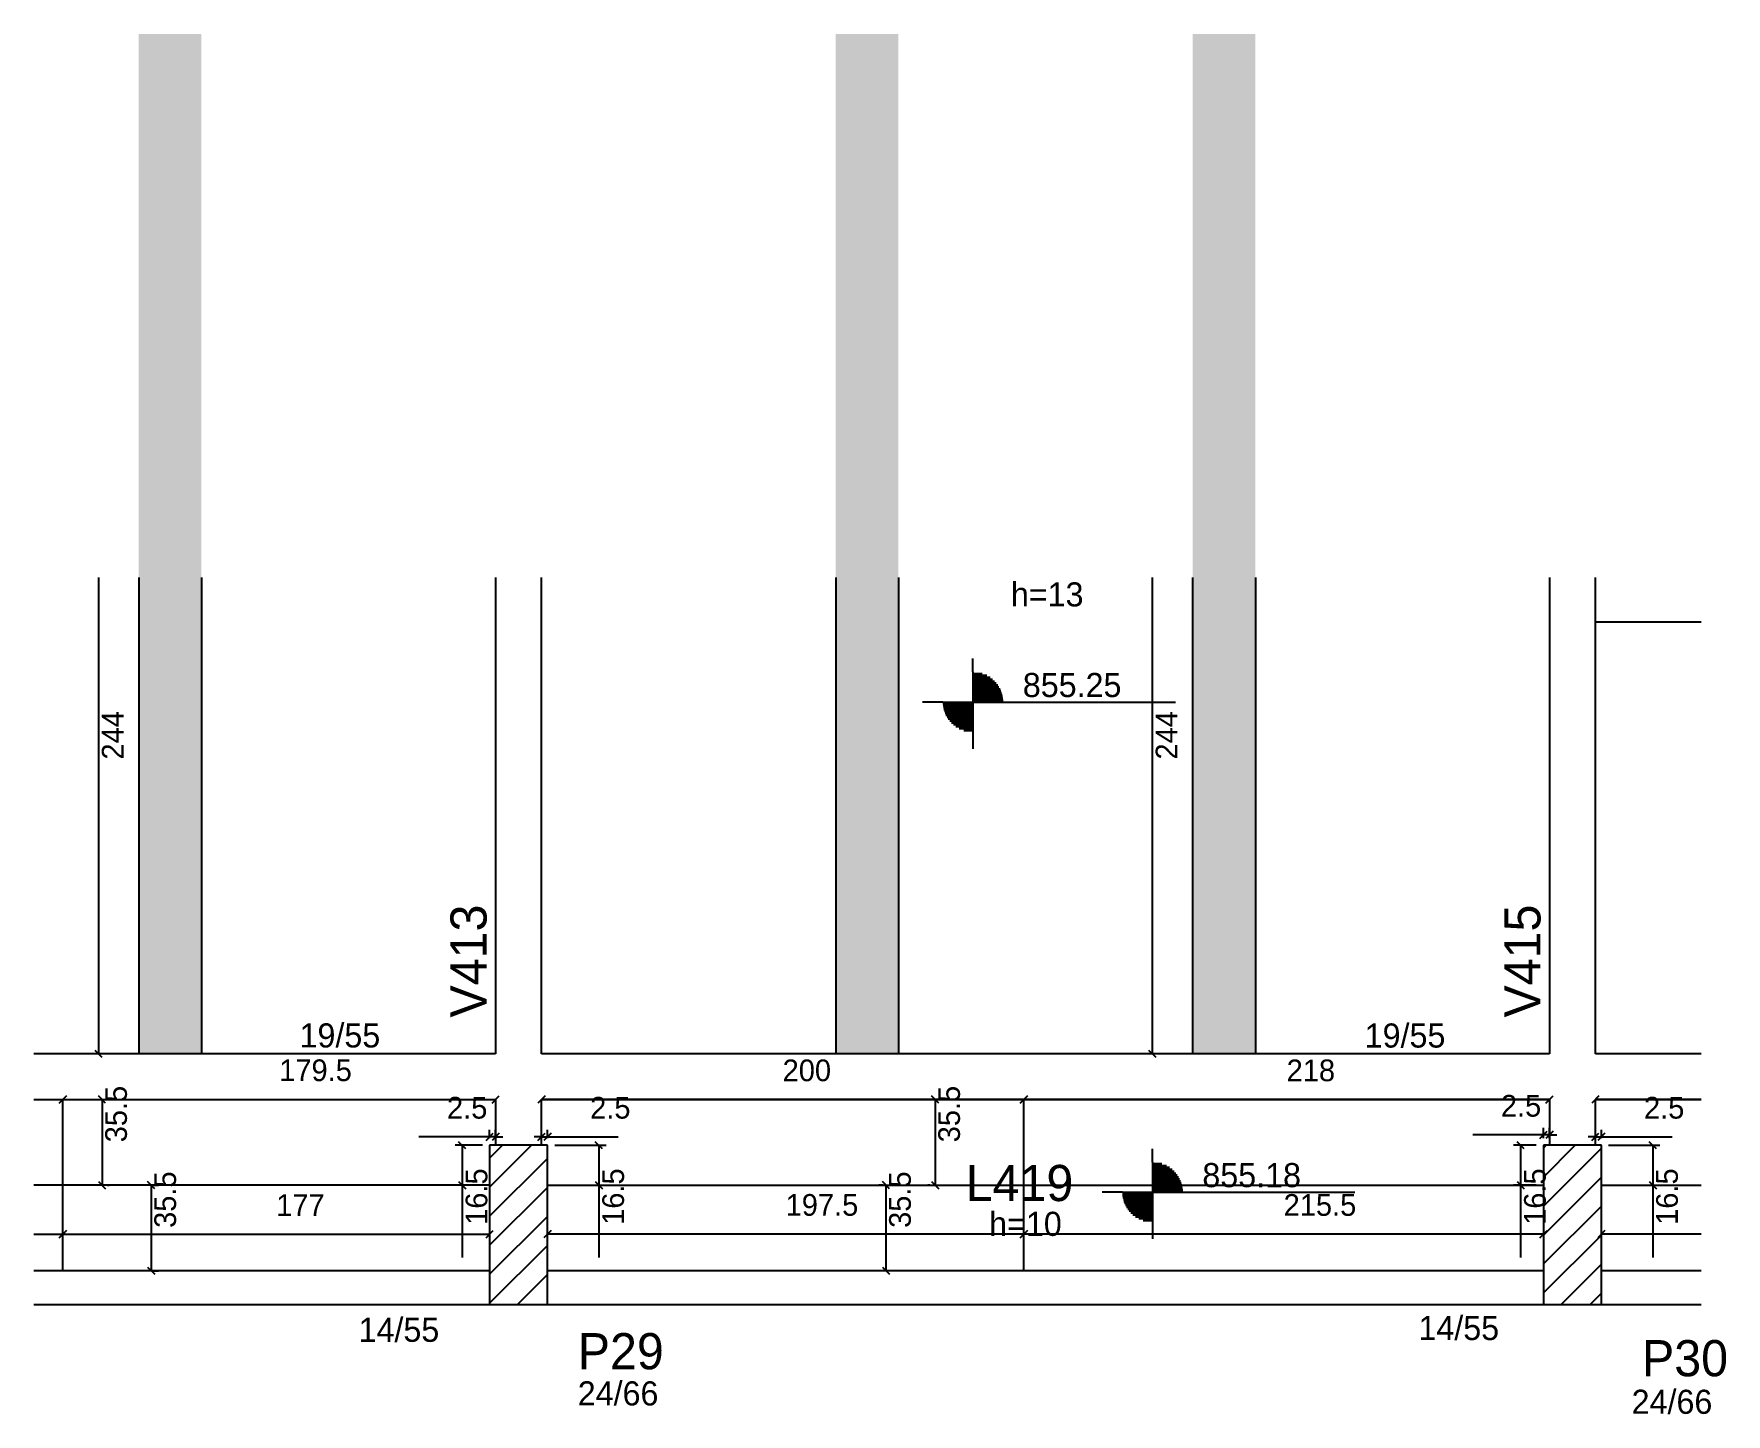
# Model space of a CAD drawing. Header units: metres. Extents: x 3094 to 3796, y 1441 to 2013.
import ezdxf

# ---------------------------------------------------------------- set-up
doc = ezdxf.new("R2010")
doc.units = ezdxf.units.M
for name, color, linetype in [('3', 7, 'Continuous'), ('4', 7, 'Continuous'), ('7', 7, 'Continuous'), ('Hachura', 7, 'Continuous'), ('Painéis', 7, 'Continuous')]:
    doc.layers.add(name, color=color, linetype=linetype)

msp = doc.modelspace()

# ---------------------------------------------------------------- hatches: boundary and pattern name
at = {"layer": 'Hachura'}
h = msp.add_hatch(color=7, dxfattribs=at)
h.dxf.hatch_style = 1
h.paths.add_polyline_path([(3137.48, 1590.12), (3163.48, 1590.12), (3163.48, 2013.12), (3137.48, 2013.12), (3137.48, 1590.12)])
h = msp.add_hatch(color=7, dxfattribs=at)
h.dxf.hatch_style = 1
h.paths.add_polyline_path([(3426.48, 1590.12), (3452.48, 1590.12), (3452.48, 2013.12), (3426.48, 2013.12), (3426.48, 1590.12)])
h = msp.add_hatch(color=7, dxfattribs=at)
h.dxf.hatch_style = 1
h.paths.add_polyline_path([(3574.48, 1590.12), (3600.48, 1590.12), (3600.48, 2013.12), (3574.48, 2013.12), (3574.48, 1590.12)])

# ---------------------------------------------------------------- linework, layer by layer
at = {"layer": '3', "color": 3, "lineweight": 25}
for p, q in [((3483.4, 1748.47), (3483.4, 1753.98)), ((3483.4, 1748.47), (3483.4, 1723.47)), ((3483.4, 1747.87), (3487.25, 1747.87)), ((3483.4, 1747.07), (3489.15, 1747.07)), ((3483.4, 1746.28), (3490.48, 1746.28)), ((3483.4, 1745.49), (3491.51, 1745.49)), ((3483.4, 1744.7), (3492.36, 1744.7)), ((3483.4, 1743.9), (3493.07, 1743.9)), ((3483.4, 1743.11), (3493.67, 1743.11)), ((3483.4, 1742.32), (3494.18, 1742.32)), ((3483.4, 1741.52), (3494.61, 1741.52)), ((3483.4, 1740.73), (3494.96, 1740.73)), ((3470.9, 1735.97), (3462.48, 1735.97)), ((3470.9, 1735.97), (3495.9, 1735.97)), ((3483.4, 1735.18), (3470.9, 1735.18)), ((3483.4, 1734.39), (3471.01, 1734.39)), ((3483.4, 1733.6), (3471.13, 1733.6)), ((3483.4, 1739.94), (3495.26, 1739.94)), ((3483.4, 1739.15), (3495.5, 1739.15)), ((3483.4, 1738.35), (3495.68, 1738.35)), ((3483.4, 1737.56), (3495.8, 1737.56)), ((3483.4, 1736.77), (3495.9, 1736.77)), ((3495.9, 1735.97), (3567.33, 1735.97)), ((3483.4, 1732.8), (3471.31, 1732.8)), ((3483.4, 1732.01), (3471.55, 1732.01)), ((3483.4, 1731.22), (3471.85, 1731.22)), ((3483.4, 1730.42), (3472.2, 1730.42)), ((3483.4, 1729.63), (3472.63, 1729.63)), ((3483.4, 1728.84), (3473.14, 1728.84)), ((3483.4, 1728.05), (3473.74, 1728.05)), ((3483.4, 1727.25), (3474.45, 1727.25)), ((3483.4, 1726.46), (3475.3, 1726.46)), ((3483.4, 1725.67), (3476.33, 1725.67)), ((3483.4, 1724.87), (3477.66, 1724.87)), ((3483.4, 1724.08), (3479.56, 1724.08)), ((3483.4, 1723.47), (3483.4, 1716.61)), ((3282.97, 1534.71), (3300.38, 1552.12)), ((3282.97, 1546.73), (3288.36, 1552.12)), ((3719.97, 1538.96), (3733.13, 1552.12)), ((3719.97, 1550.98), (3721.11, 1552.12)), ((3719.97, 1526.94), (3743.97, 1550.94)), ((3282.97, 1522.69), (3306.97, 1546.69)), ((3557.85, 1545.19), (3557.85, 1550.69)), ((3557.85, 1545.19), (3557.85, 1520.19)), ((3557.85, 1544.58), (3561.7, 1544.58)), ((3557.85, 1543.79), (3563.6, 1543.79)), ((3557.85, 1543), (3564.93, 1543)), ((3557.85, 1542.2), (3565.96, 1542.2)), ((3557.85, 1541.41), (3566.81, 1541.41)), ((3557.85, 1540.62), (3567.52, 1540.62)), ((3557.85, 1539.83), (3568.12, 1539.83)), ((3557.85, 1539.03), (3568.63, 1539.03)), ((3557.85, 1538.24), (3569.05, 1538.24)), ((3557.85, 1537.45), (3569.41, 1537.45)), ((3719.97, 1514.92), (3743.97, 1538.92)), ((3282.97, 1510.67), (3306.97, 1534.67)), ((3545.35, 1532.69), (3536.93, 1532.69)), ((3545.35, 1532.69), (3570.35, 1532.69)), ((3557.85, 1531.9), (3545.35, 1531.9)), ((3557.85, 1531.1), (3545.45, 1531.1)), ((3557.85, 1530.31), (3545.58, 1530.31)), ((3557.85, 1536.65), (3569.71, 1536.65)), ((3557.85, 1535.86), (3569.94, 1535.86)), ((3557.85, 1535.07), (3570.13, 1535.07)), ((3557.85, 1534.28), (3570.25, 1534.28)), ((3557.85, 1533.48), (3570.35, 1533.48)), ((3570.35, 1532.69), (3641.78, 1532.69)), ((3557.85, 1529.52), (3545.76, 1529.52)), ((3557.85, 1528.73), (3546, 1528.73)), ((3557.85, 1527.93), (3546.29, 1527.93)), ((3557.85, 1527.14), (3546.65, 1527.14)), ((3557.85, 1526.35), (3547.08, 1526.35)), ((3557.85, 1525.55), (3547.59, 1525.55)), ((3557.85, 1524.76), (3548.19, 1524.76)), ((3557.85, 1523.97), (3548.9, 1523.97)), ((3557.85, 1523.18), (3549.75, 1523.18)), ((3719.97, 1502.9), (3743.97, 1526.9)), ((3282.97, 1498.65), (3306.97, 1522.65)), ((3557.85, 1522.38), (3550.78, 1522.38)), ((3557.85, 1521.59), (3552.11, 1521.59)), ((3557.85, 1520.8), (3554, 1520.8)), ((3557.85, 1520.19), (3557.85, 1513.32)), ((3282.97, 1486.62), (3306.97, 1510.62)), ((3719.97, 1490.88), (3743.97, 1514.88)), ((3727.24, 1486.12), (3743.97, 1502.85)), ((3294.49, 1486.12), (3306.97, 1498.6)), ((3739.26, 1486.12), (3743.97, 1490.83)), ((3306.51, 1486.12), (3306.97, 1486.58))]:
    msp.add_line(p, q, dxfattribs=at)
for points in [[(3285.47, 1787.63), (3285.47, 1590.12)], [(3304.47, 1590.12), (3304.47, 1787.63)], [(3722.47, 1787.63), (3722.47, 1590.12)], [(3741.47, 1590.12), (3741.47, 1787.63)], [(3285.47, 1590.12), (3093.97, 1590.12)], [(3722.47, 1590.12), (3304.47, 1590.12)], [(3785.33, 1590.12), (3741.47, 1590.12)], [(3093.97, 1571.12), (3285.47, 1571.12)], [(3285.47, 1571.12), (3285.47, 1552.12)], [(3304.47, 1571.12), (3722.47, 1571.12)], [(3304.47, 1552.12), (3304.47, 1571.12)], [(3304.47, 1552.12), (3304.47, 1571.12)], [(3722.47, 1571.12), (3722.47, 1552.12)], [(3741.47, 1571.12), (3785.33, 1571.12)], [(3741.47, 1552.12), (3741.47, 1571.12)], [(3282.97, 1500.12), (3093.97, 1500.12)], [(3719.97, 1500.12), (3306.97, 1500.12)], [(3785.33, 1500.12), (3743.97, 1500.12)], [(3093.97, 1486.12), (3282.97, 1486.12)], [(3306.97, 1486.12), (3719.97, 1486.12)], [(3743.97, 1486.12), (3785.33, 1486.12)]]:
    msp.add_lwpolyline(points, dxfattribs=at)
at = {"layer": '7', "color": 7, "lineweight": 25}
for points in [[(3306.97, 1552.12), (3282.97, 1552.12)], [(3282.97, 1552.12), (3282.97, 1486.12)], [(3306.97, 1486.12), (3306.97, 1552.12)], [(3743.97, 1552.12), (3719.97, 1552.12)], [(3719.97, 1552.12), (3719.97, 1486.12)], [(3743.97, 1486.12), (3743.97, 1552.12)], [(3282.97, 1486.12), (3306.97, 1486.12)], [(3719.97, 1486.12), (3743.97, 1486.12)]]:
    msp.add_lwpolyline(points, dxfattribs=at)
at = {"layer": 'Painéis', "color": 4, "lineweight": 25}
for p, q in [((3120.73, 1787.63), (3120.73, 1590.12)), ((3557.73, 1787.63), (3557.73, 1590.12)), ((3093.97, 1571.12), (3105.97, 1571.12)), ((3105.97, 1571.12), (3285.47, 1571.12)), ((3122.25, 1571.12), (3122.25, 1535.62)), ((3124.5, 1571.12), (3125.25, 1571.12)), ((3504.47, 1571.12), (3304.47, 1571.12)), ((3465.44, 1571.12), (3464.69, 1571.12)), ((3467.69, 1571.12), (3467.69, 1535.62)), ((3722.47, 1571.12), (3504.47, 1571.12)), ((3785.33, 1571.12), (3741.47, 1571.12)), ((3282.97, 1555.12), (3282.97, 1558.6)), ((3285.47, 1555.12), (3285.47, 1558.6)), ((3304.47, 1555.12), (3304.47, 1558.6)), ((3306.97, 1555.12), (3306.97, 1558.6)), ((3719.97, 1555.12), (3719.97, 1559.43)), ((3722.47, 1555.12), (3722.47, 1559.43)), ((3741.47, 1555.12), (3741.47, 1558.6)), ((3743.97, 1555.12), (3743.97, 1558.6)), ((3282.97, 1555.6), (3253.62, 1555.6)), ((3279.97, 1552.12), (3268.61, 1552.12)), ((3271.61, 1552.12), (3271.61, 1535.62)), ((3285.47, 1555.6), (3282.97, 1555.6)), ((3285.47, 1555.6), (3288.47, 1555.6)), ((3304.47, 1555.6), (3301.47, 1555.6)), ((3304.47, 1555.6), (3306.97, 1555.6)), ((3306.97, 1555.6), (3336.33, 1555.6)), ((3309.97, 1552.12), (3331.28, 1552.12)), ((3328.28, 1552.12), (3328.28, 1535.62)), ((3719.97, 1556.43), (3690.62, 1556.43)), ((3716.97, 1552.12), (3707.5, 1552.12)), ((3710.5, 1552.12), (3710.5, 1535.62)), ((3722.47, 1556.43), (3719.97, 1556.43)), ((3722.47, 1556.43), (3725.47, 1556.43)), ((3741.47, 1555.6), (3738.47, 1555.6)), ((3741.47, 1555.6), (3743.97, 1555.6)), ((3743.97, 1555.6), (3773.33, 1555.6)), ((3746.97, 1552.12), (3768.28, 1552.12)), ((3765.28, 1552.12), (3765.28, 1535.62)), ((3124.5, 1535.62), (3125.25, 1535.62)), ((3142.63, 1535.62), (3142.63, 1500.12)), ((3143.74, 1535.62), (3145.63, 1535.62)), ((3279.97, 1535.62), (3268.61, 1535.62)), ((3271.61, 1535.62), (3271.61, 1505.65)), ((3309.97, 1535.62), (3331.28, 1535.62)), ((3328.28, 1535.62), (3328.28, 1505.65)), ((3446.2, 1535.62), (3444.31, 1535.62)), ((3447.31, 1535.62), (3447.31, 1500.12)), ((3465.44, 1535.62), (3464.69, 1535.62)), ((3716.97, 1535.62), (3707.5, 1535.62)), ((3710.5, 1535.62), (3710.5, 1505.65)), ((3746.97, 1535.62), (3768.28, 1535.62)), ((3765.28, 1535.62), (3765.28, 1505.65)), ((3093.97, 1515.28), (3105.97, 1515.28)), ((3105.97, 1515.28), (3282.97, 1515.28)), ((3504.47, 1515.28), (3306.97, 1515.28)), ((3719.97, 1515.28), (3504.47, 1515.28)), ((3785.33, 1515.28), (3743.97, 1515.28)), ((3143.74, 1500.12), (3145.63, 1500.12)), ((3446.2, 1500.12), (3444.31, 1500.12))]:
    msp.add_line(p, q, dxfattribs=at)
at = {"layer": 'Painéis', "color": 200, "lineweight": 25}
for p, q in [((3137.48, 1787.63), (3137.48, 1590.12)), ((3163.48, 1787.63), (3163.48, 1590.12)), ((3426.48, 1787.63), (3426.48, 1590.12)), ((3452.48, 1787.63), (3452.48, 1590.12)), ((3574.48, 1787.63), (3574.48, 1590.12)), ((3600.48, 1787.63), (3600.48, 1590.12)), ((3785.33, 1769.12), (3741.38, 1769.12)), ((3105.97, 1500.12), (3105.97, 1571.12)), ((3504.47, 1500.12), (3504.47, 1571.12)), ((3282.97, 1535.62), (3093.97, 1535.62)), ((3306.97, 1535.62), (3719.97, 1535.62)), ((3743.97, 1535.62), (3785.33, 1535.62))]:
    msp.add_line(p, q, dxfattribs=at)
at = {"layer": 'Painéis', "color": 0, "lineweight": 25}
for p, q in [((3119.23, 1591.62), (3122.23, 1588.62)), ((3556.23, 1591.62), (3559.23, 1588.62)), ((3104.47, 1569.62), (3107.47, 1572.62)), ((3107.47, 1572.62), (3104.47, 1569.62)), ((3123.75, 1569.62), (3120.75, 1572.62)), ((3283.97, 1569.62), (3286.97, 1572.62)), ((3305.97, 1572.62), (3302.97, 1569.62)), ((3469.19, 1569.62), (3466.19, 1572.62)), ((3505.97, 1572.62), (3502.97, 1569.62)), ((3502.97, 1569.62), (3505.97, 1572.62)), ((3720.97, 1569.62), (3723.97, 1572.62)), ((3742.97, 1572.62), (3739.97, 1569.62)), ((3718.47, 1554.93), (3721.47, 1557.93)), ((3723.97, 1557.93), (3720.97, 1554.93)), ((3273.11, 1550.62), (3270.11, 1553.62)), ((3281.47, 1554.1), (3284.47, 1557.1)), ((3286.97, 1557.1), (3283.97, 1554.1)), ((3302.97, 1554.1), (3305.97, 1557.1)), ((3308.47, 1557.1), (3305.47, 1554.1)), ((3329.78, 1550.62), (3326.78, 1553.62)), ((3712, 1550.62), (3709, 1553.62)), ((3739.97, 1554.1), (3742.97, 1557.1)), ((3745.47, 1557.1), (3742.47, 1554.1)), ((3766.78, 1550.62), (3763.78, 1553.62)), ((3120.75, 1537.12), (3123.75, 1534.12)), ((3144.13, 1534.12), (3141.13, 1537.12)), ((3270.11, 1537.12), (3273.11, 1534.12)), ((3326.78, 1537.12), (3329.78, 1534.12)), ((3448.81, 1534.12), (3445.81, 1537.12)), ((3466.19, 1537.12), (3469.19, 1534.12)), ((3709, 1537.12), (3712, 1534.12)), ((3763.78, 1537.12), (3766.78, 1534.12)), ((3104.47, 1513.78), (3107.47, 1516.78)), ((3107.47, 1516.78), (3104.47, 1513.78)), ((3281.47, 1513.78), (3284.47, 1516.78)), ((3308.47, 1516.78), (3305.47, 1513.78)), ((3505.97, 1516.78), (3502.97, 1513.78)), ((3502.97, 1513.78), (3505.97, 1516.78)), ((3718.47, 1513.78), (3721.47, 1516.78)), ((3745.47, 1516.78), (3742.47, 1513.78)), ((3141.13, 1501.62), (3144.13, 1498.62)), ((3445.81, 1501.62), (3448.81, 1498.62))]:
    msp.add_line(p, q, dxfattribs=at)

# ---------------------------------------------------------------- texts
at = {"layer": '3', "color": 3, "lineweight": 25}
for s, p in [('h=13', (3499.11, 1775.63)), ('855.25', (3504.06, 1738.04)), ('19/55', (3204.15, 1592.7)), ('19/55', (3645.83, 1592.66)), ('855.18', (3578.51, 1534.76)), ('h=10', (3490.09, 1514.55)), ('14/55', (3228.63, 1470.61)), ('14/55', (3668.11, 1471.35)), ('24/66', (3319.5, 1444.23)), ('24/66', (3756.52, 1440.75))]:
    msp.add_text(s, height=10, dxfattribs=at).set_placement(p)
at = {"layer": '4', "color": 4, "lineweight": 25}
for s, p in [('V413', (3281.72, 1605.12)), ('V415', (3718.72, 1605.12))]:
    msp.add_text(s, height=15, rotation=90, dxfattribs=at).set_placement(p)
for s, p in [('L419', (3480.38, 1528.99)), ('P29', (3319.5, 1459.23)), ('P30', (3760.81, 1456.33))]:
    msp.add_text(s, height=15, dxfattribs=at).set_placement(p)
at = {"layer": 'Painéis', "color": 240, "lineweight": 25}
for s, p in [('244', (3131.16, 1712.12)), ('244', (3568.16, 1712.12)), ('35.5', (3132.56, 1553.37)), ('35.5', (3477.99, 1553.37)), ('35.5', (3152.93, 1517.87)), ('16.5', (3282.01, 1519.13)), ('16.5', (3338.68, 1519.13)), ('35.5', (3457.62, 1517.87)), ('16.5', (3720.9, 1519.13)), ('16.5', (3775.68, 1519.13))]:
    msp.add_text(s, height=9, rotation=90, dxfattribs=at).set_placement(p)
for s, p in [('179.5', (3195.72, 1578.75)), ('200', (3404.47, 1578.71)), ('218', (3613.47, 1578.71)), ('2.5', (3265.29, 1563.2)), ('2.5', (3324.65, 1563.2)), ('2.5', (3702.29, 1564.02)), ('2.5', (3761.65, 1563.2)), ('177', (3194.47, 1522.84)), ('197.5', (3405.72, 1522.9)), ('215.5', (3612.22, 1522.88))]:
    msp.add_text(s, height=9, dxfattribs=at).set_placement(p)

doc.saveas('drawing.dxf')
